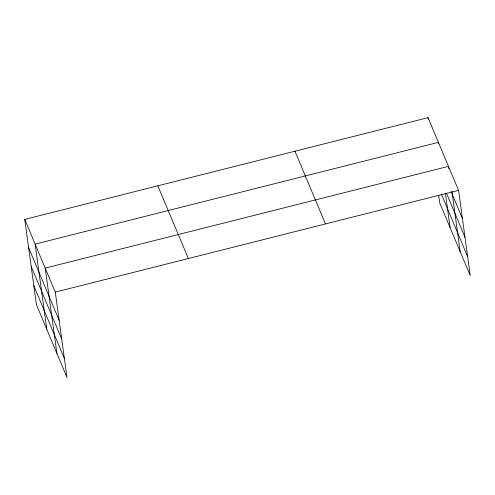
<?xml version="1.0" encoding="UTF-8"?>
<svg xmlns="http://www.w3.org/2000/svg" width="495" height="495" viewBox="0 0 495 495"><rect width="100%" height="100%" fill="white"/><g stroke="black" fill="none" stroke-linecap="round" stroke-linejoin="round"><path stroke-width="0.74" d="M24.75 219.403L55.285 292.112L66.967 377.357L36.426 304.648L24.75 219.403L428.033 117.643L458.574 190.352L470.25 275.597L439.715 202.888L438.681 195.358M55.285 292.112L458.574 190.352M451.174 191.726L462.435 218.542M446.639 193.613L465.015 237.371M441.286 193.947L467.67 256.769M294.952 151.222L325.487 223.932M157.837 185.823L188.372 258.532M28.611 247.587L59.146 320.302M31.191 266.415L61.727 339.131M33.846 285.819L64.387 358.529M448.81 168.647L448.495 166.357L45.212 268.117L56.888 353.362M451.941 191.497L460.171 251.602M438.626 143.89L438.415 142.362L35.133 244.122L46.808 329.367M445.37 193.112L450.097 227.607M428.033 117.643L428.243 119.165"/></g></svg>
